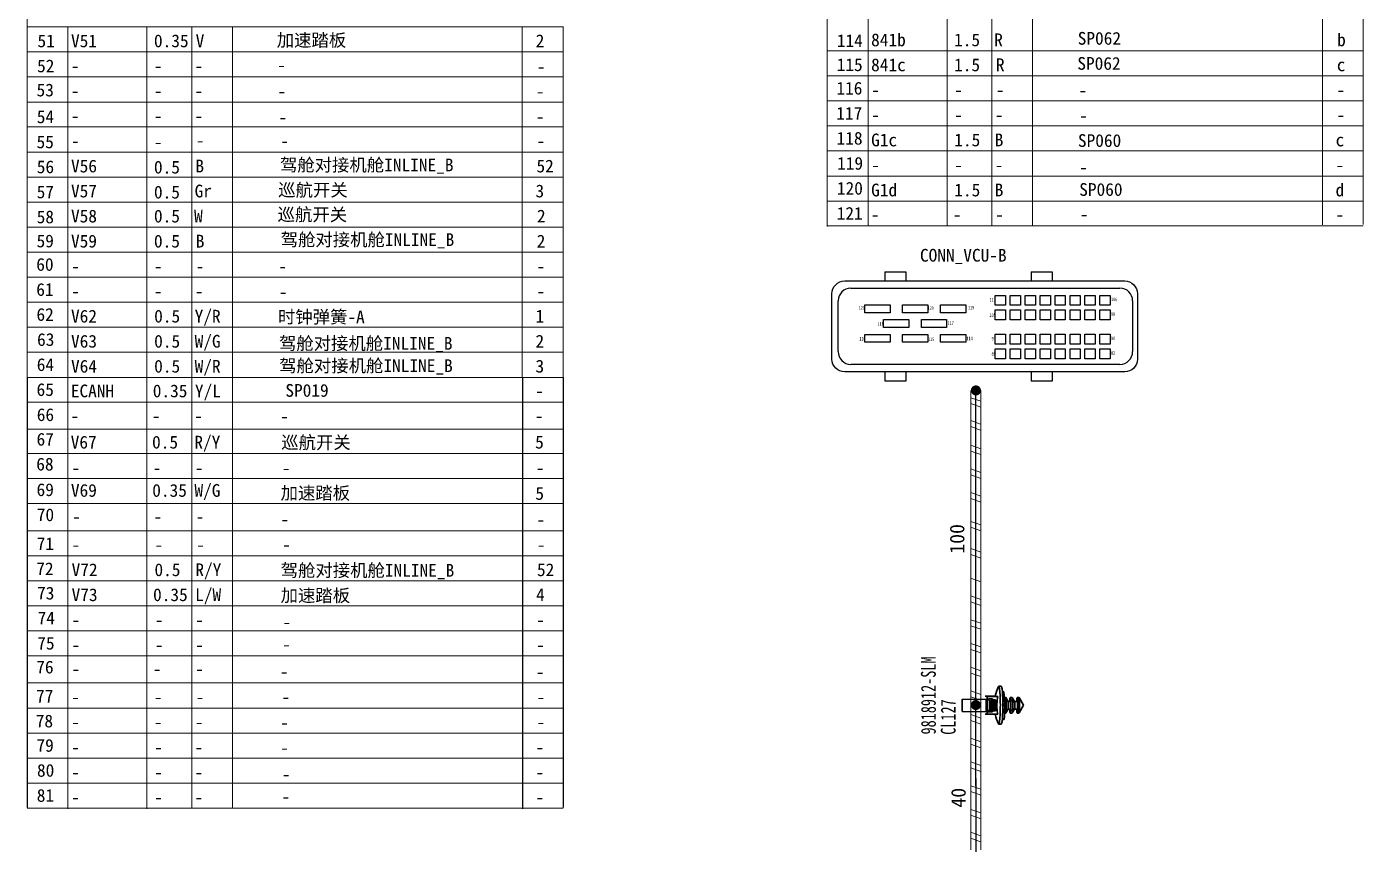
# Model space of a CAD drawing. Header units: millimetres. Extents: x 17 to 3784, y 12 to 1382.
# Drawn here: x 1404.3 to 1537, y 151.6 to 232.8 of the extents above; entities that cross this region are included whole.
import ezdxf

# ---------------------------------------------------------------- set-up
doc = ezdxf.new("R2010")
doc.units = ezdxf.units.MM
doc.layers.add('ENT', color=7, linetype='Continuous', lineweight=18)
doc.layers.add('粗实线层', color=7, linetype='Continuous', lineweight=35)
doc.styles.add('FangSong_GB2312_Style', font='simfang.ttf')
doc.styles.add('foton', font='', dxfattribs={"width": 0.7})
doc.styles.add('仿宋_GB2312', font='', dxfattribs={"width": 0.7})
doc.styles.get('foton').set_extended_font_data('宋体')
doc.styles.get('仿宋_GB2312').set_extended_font_data('宋体')

msp = doc.modelspace()

# ---------------------------------------------------------------- hatches: boundary and pattern name
h = msp.add_hatch(color=0)
edge = h.paths.add_edge_path(flags=0)
edge.add_arc((1498.57, 196.66), 0.507, 180, 540)
h = msp.add_hatch(color=0)
edge = h.paths.add_edge_path(flags=0)
edge.add_arc((1498.56, 165.42), 0.507, 180, 540)

# ---------------------------------------------------------------- linework, layer by layer
at = {"color": 0}
for p, q in [((1489.52, 208.45), (1491.61, 208.45)), ((1489.52, 208.45), (1489.52, 207.53)), ((1491.61, 208.45), (1491.61, 207.53)), ((1504.05, 208.45), (1504.05, 207.53)), ((1504.05, 208.45), (1506.14, 208.45)), ((1506.14, 208.45), (1506.14, 207.53)), ((1486.15, 206.83), (1512.87, 206.83)), ((1484.89, 200.51), (1484.89, 205.56)), ((1514.13, 205.56), (1514.13, 200.51)), ((1512.87, 199.24), (1486.15, 199.24)), ((1404.34, 197.97), (1404.34, 155.25)), ((1404.34, 197.93), (1404.34, 170.31)), ((1453.52, 197.97), (1453.52, 155.11)), ((1457.57, 197.96), (1457.57, 155.23)), ((1489.52, 198.5), (1489.52, 197.58)), ((1491.61, 198.5), (1491.61, 197.58)), ((1504.05, 198.5), (1504.05, 197.58)), ((1506.14, 198.5), (1506.14, 197.58)), ((1491.61, 197.58), (1489.52, 197.58)), ((1506.14, 197.58), (1504.05, 197.58)), ((1497.2, 166.01), (1499.59, 166.01)), ((1497.2, 164.78), (1499.59, 164.79))]:
    msp.add_line(p, q, dxfattribs=at)
msp.add_line((1498.07, 196.63), (1499.06, 196.63))
at = {"color": 0, "lineweight": 35, "ltscale": 0.027679}
for p, q in [((1500.83, 167.28), (1501.08, 167.28)), ((1500.83, 163.51), (1501.08, 163.51))]:
    msp.add_line(p, q, dxfattribs=at)
at = {"color": 0, "lineweight": 35, "ltscale": 0.137499}
for p, q in [((1497.2, 164.78), (1497.2, 166.01)), ((1499.59, 164.79), (1499.59, 166.01))]:
    msp.add_line(p, q, dxfattribs=at)
at = {"color": 0, "lineweight": 35, "ltscale": 0.021804}
for p, q in [((1499.67, 166.28), (1499.48, 166.29)), ((1500.03, 165.96), (1500.22, 165.95)), ((1500.03, 164.85), (1500.22, 164.84)), ((1500.03, 164.76), (1500.22, 164.75)), ((1500.32, 164.85), (1500.51, 164.84)), ((1499.67, 164.51), (1499.48, 164.52))]:
    msp.add_line(p, q, dxfattribs=at)
at = {"color": 0, "lineweight": 35, "ltscale": 0.113794}
msp.add_line((1500.49, 166.29), (1499.48, 166.29), dxfattribs=at)
at = {"color": 0, "lineweight": 35, "ltscale": 0.120856}
for p, q in [((1499.67, 166.28), (1500.74, 166.28)), ((1499.67, 164.51), (1500.74, 164.51))]:
    msp.add_line(p, q, dxfattribs=at)
at = {"color": 0, "lineweight": 35, "ltscale": 0.199999}
msp.add_line((1499.67, 164.51), (1499.67, 166.28), dxfattribs=at)
at = {"color": 0, "lineweight": 35, "ltscale": 0.015}
msp.add_line((1499.81, 166.04), (1499.81, 165.9), dxfattribs=at)
at = {"color": 0, "lineweight": 35, "ltscale": 0.047321}
for p, q in [((1500.22, 166.04), (1499.81, 166.04)), ((1500.22, 164.75), (1499.8, 164.75))]:
    msp.add_line(p, q, dxfattribs=at)
at = {"color": 0, "lineweight": 35, "ltscale": 0.009064}
msp.add_line((1500.03, 165.96), (1500.03, 166.04), dxfattribs=at)
at = {"color": 0, "lineweight": 35, "ltscale": 0.010001}
for p, q in [((1500.22, 165.95), (1500.22, 166.04)), ((1500.22, 164.75), (1500.22, 164.84))]:
    msp.add_line(p, q, dxfattribs=at)
at = {"color": 0, "lineweight": 35, "ltscale": 0.032379}
msp.add_line((1500.51, 165.95), (1500.22, 165.95), dxfattribs=at)
at = {"color": 0, "lineweight": 35, "ltscale": 0.012045}
msp.add_line((1500.32, 165.95), (1500.32, 165.84), dxfattribs=at)
at = {"color": 0, "lineweight": 35, "ltscale": 0.124999}
msp.add_line((1500.51, 165.95), (1500.51, 164.84), dxfattribs=at)
at = {"color": 0, "lineweight": 35, "ltscale": 0.018536}
msp.add_line((1501.54, 166.17), (1501.38, 166.17), dxfattribs=at)
at = {"color": 0, "lineweight": 35, "ltscale": 0.051178}
msp.add_line((1501.78, 165.77), (1501.55, 166.16), dxfattribs=at)
at = {"color": 0, "lineweight": 35, "ltscale": 0.019769}
for p, q in [((1502.16, 166.17), (1501.98, 166.17)), ((1502.16, 164.62), (1501.98, 164.62))]:
    msp.add_line(p, q, dxfattribs=at)
at = {"color": 0, "lineweight": 35, "ltscale": 0.051179}
for p, q in [((1502.4, 165.77), (1502.17, 166.16)), ((1502.4, 165.02), (1502.17, 164.63))]:
    msp.add_line(p, q, dxfattribs=at)
at = {"color": 0, "lineweight": 35, "ltscale": 0.017883}
for p, q in [((1502.84, 166.17), (1502.68, 166.17)), ((1502.84, 164.62), (1502.68, 164.62))]:
    msp.add_line(p, q, dxfattribs=at)
at = {"color": 0, "lineweight": 35, "ltscale": 0.10061}
msp.add_line((1503.31, 165.4), (1502.85, 166.16), dxfattribs=at)
at = {"color": 0, "lineweight": 35, "ltscale": 0.014999}
msp.add_line((1499.8, 164.88), (1499.8, 164.75), dxfattribs=at)
at = {"color": 0, "lineweight": 35, "ltscale": 0.012451}
for p, q in [((1499.8, 164.88), (1499.92, 164.88)), ((1499.81, 165.9), (1499.92, 165.9)), ((1500.24, 165.84), (1500.35, 165.84)), ((1500.24, 164.95), (1500.35, 164.95))]:
    msp.add_line(p, q, dxfattribs=at)
at = {"color": 0, "lineweight": 35, "ltscale": 0.025537}
msp.add_line((1500.03, 164.76), (1499.8, 164.76), dxfattribs=at)
at = {"color": 0, "lineweight": 35, "ltscale": 0.012463}
msp.add_line((1499.81, 165.91), (1499.92, 165.9), dxfattribs=at)
at = {"color": 0, "lineweight": 35, "ltscale": 0.114999}
msp.add_line((1499.92, 165.9), (1499.92, 164.88), dxfattribs=at)
at = {"color": 0, "lineweight": 35, "ltscale": 0.01}
msp.add_line((1500.03, 164.76), (1500.03, 164.85), dxfattribs=at)
at = {"color": 0, "lineweight": 35, "ltscale": 0.032373}
for p, q in [((1500.32, 164.85), (1500.03, 164.85)), ((1500.51, 164.84), (1500.22, 164.84))]:
    msp.add_line(p, q, dxfattribs=at)
at = {"color": 0, "lineweight": 35, "ltscale": 0.1}
for p, q in [((1500.04, 164.95), (1500.04, 165.84)), ((1500.43, 164.95), (1500.43, 165.84))]:
    msp.add_line(p, q, dxfattribs=at)
at = {"color": 0, "lineweight": 35, "ltscale": 0.018183}
msp.add_line((1500.2, 165.84), (1500.04, 165.84), dxfattribs=at)
at = {"color": 0, "lineweight": 35, "ltscale": 0.000439867}
msp.add_line((1500.04, 165.84), (1500.04, 165.84), dxfattribs=at)
at = {"color": 0, "lineweight": 35, "ltscale": 0.019922}
for p, q in [((1500.04, 165.84), (1500.22, 165.84)), ((1500.04, 164.95), (1500.22, 164.95))]:
    msp.add_line(p, q, dxfattribs=at)
at = {"color": 0, "lineweight": 35, "ltscale": 0.099999}
for p, q in [((1500.04, 164.95), (1500.04, 165.84)), ((1500.22, 164.95), (1500.22, 165.84))]:
    msp.add_line(p, q, dxfattribs=at)
at = {"color": 0, "lineweight": 35, "ltscale": 0.000439834}
msp.add_line((1500.04, 164.95), (1500.04, 164.95), dxfattribs=at)
at = {"color": 0, "lineweight": 35, "ltscale": 0.023842}
msp.add_line((1500.4, 165.84), (1500.18, 165.84), dxfattribs=at)
at = {"color": 0, "lineweight": 35, "ltscale": 0.002853}
msp.add_line((1500.18, 165.84), (1500.2, 165.84), dxfattribs=at)
at = {"color": 0, "lineweight": 35, "ltscale": 0.002181}
for p, q in [((1500.22, 165.84), (1500.24, 165.84)), ((1500.22, 164.95), (1500.24, 164.95))]:
    msp.add_line(p, q, dxfattribs=at)
at = {"color": 0, "lineweight": 35, "ltscale": 0.099998}
for p, q in [((1500.24, 164.95), (1500.24, 165.84)), ((1500.35, 164.95), (1500.35, 165.84))]:
    msp.add_line(p, q, dxfattribs=at)
at = {"color": 0, "lineweight": 35, "ltscale": 0.01149}
msp.add_line((1500.32, 164.95), (1500.32, 164.85), dxfattribs=at)
at = {"color": 0, "lineweight": 35, "ltscale": 0.001513}
msp.add_line((1500.35, 165.84), (1500.34, 165.84), dxfattribs=at)
at = {"color": 0, "lineweight": 35, "ltscale": 0.010273}
msp.add_line((1500.34, 165.84), (1500.43, 165.84), dxfattribs=at)
at = {"color": 0, "lineweight": 35, "ltscale": 0.009468}
msp.add_line((1500.35, 164.95), (1500.43, 164.95), dxfattribs=at)
at = {"color": 0, "lineweight": 35, "ltscale": 0.004356}
msp.add_line((1500.43, 165.84), (1500.4, 165.84), dxfattribs=at)
at = {"color": 0, "lineweight": 35, "ltscale": 0.02207}
for p, q in [((1501.43, 165.78), (1501.24, 165.78)), ((1501.43, 165.02), (1501.24, 165.02))]:
    msp.add_line(p, q, dxfattribs=at)
at = {"color": 0, "lineweight": 35, "ltscale": 0.01853}
msp.add_line((1501.54, 164.62), (1501.38, 164.62), dxfattribs=at)
at = {"color": 0, "lineweight": 35, "ltscale": 0.051177}
msp.add_line((1501.78, 165.02), (1501.55, 164.63), dxfattribs=at)
at = {"color": 0, "lineweight": 35, "ltscale": 0.029858}
for p, q in [((1502.04, 165.78), (1501.78, 165.78)), ((1502.04, 165.02), (1501.78, 165.02))]:
    msp.add_line(p, q, dxfattribs=at)
at = {"color": 0, "lineweight": 35, "ltscale": 0.032245}
for p, q in [((1502.68, 165.78), (1502.4, 165.78)), ((1502.68, 165.02), (1502.4, 165.02))]:
    msp.add_line(p, q, dxfattribs=at)
at = {"color": 0, "lineweight": 35, "ltscale": 0.100609}
msp.add_line((1503.31, 165.4), (1502.85, 164.63), dxfattribs=at)
at = {"color": 7, "linetype": 'Continuous', "lineweight": 13}
for points in [[(1483.8, 255.29), (1483.8, 212.94)], [(1487.85, 250.26), (1487.85, 212.99)], [(1495.7, 250.26), (1495.7, 212.99)], [(1500.15, 250.26), (1500.15, 212.99)], [(1504.2, 250.26), (1504.2, 212.99)], [(1532.98, 250.26), (1532.98, 213.09)], [(1537.03, 250.26), (1537.03, 213.15)], [(1483.8, 230.38), (1537.03, 230.38)], [(1483.8, 227.89), (1537.03, 227.89)], [(1483.8, 225.41), (1537.03, 225.41)], [(1483.8, 222.92), (1537.03, 222.92)], [(1483.8, 220.44), (1537.03, 220.44)], [(1404.33, 220.33), (1457.57, 220.33)], [(1404.33, 217.85), (1457.57, 217.85)], [(1483.8, 217.95), (1537.03, 217.95)], [(1404.33, 215.36), (1457.57, 215.36)], [(1483.8, 215.47), (1537.04, 215.47)], [(1404.33, 212.88), (1457.57, 212.88)], [(1483.8, 212.99), (1537.04, 212.99)], [(1404.33, 210.39), (1457.57, 210.39)], [(1404.33, 207.91), (1457.57, 207.91)], [(1404.33, 205.42), (1457.57, 205.42)], [(1404.33, 202.93), (1457.57, 202.93)], [(1404.33, 200.45), (1457.57, 200.45)], [(1404.33, 197.96), (1457.57, 197.96)], [(1404.29, 170.31), (1457.53, 170.31)], [(1404.39, 170.3), (1457.62, 170.3)], [(1404.33, 167.61), (1457.56, 167.61)], [(1404.33, 165.12), (1457.56, 165.12)], [(1404.33, 162.64), (1457.56, 162.64)], [(1404.33, 160.15), (1457.56, 160.15)], [(1498.56, 158.11), (1498.56, 140.78)], [(1404.33, 157.66), (1457.56, 157.66)], [(1404.33, 155.18), (1457.56, 155.18)]]:
    msp.add_lwpolyline(points, dxfattribs=at)
at = {"color": 0, "linetype": 'Continuous', "lineweight": 13}
for points in [[(1404.33, 237.79), (1404.33, 197.96)], [(1404.33, 232.76), (1457.57, 232.76)], [(1404.38, 232.77), (1457.61, 232.77)], [(1408.39, 232.76), (1408.39, 155.11)], [(1416.23, 232.76), (1416.23, 155.11)], [(1420.68, 232.76), (1420.68, 155.23)], [(1424.74, 232.76), (1424.74, 155.17)], [(1453.51, 232.76), (1453.51, 197.96)], [(1457.57, 232.76), (1457.57, 197.96)], [(1404.33, 230.28), (1457.57, 230.28)], [(1404.33, 227.79), (1457.57, 227.79)], [(1404.33, 225.3), (1457.57, 225.3)], [(1404.33, 222.82), (1457.57, 222.82)], [(1404.34, 195.49), (1457.57, 195.49)], [(1404.34, 192.83), (1457.57, 192.83)], [(1404.34, 190.39), (1457.58, 190.39)], [(1404.35, 187.91), (1457.58, 187.91)], [(1404.35, 185.43), (1457.59, 185.43)], [(1404.39, 182.73), (1457.62, 182.73)], [(1498.56, 181.66), (1498.56, 158.15)], [(1404.39, 180.24), (1457.62, 180.24)], [(1404.39, 177.76), (1457.62, 177.76)], [(1404.39, 175.27), (1457.62, 175.27)], [(1404.39, 172.79), (1457.62, 172.79)]]:
    msp.add_lwpolyline(points, dxfattribs=at)
at = {"color": 0}
msp.add_lwpolyline([(1485.54, 198.5, -0.414214), (1484.27, 199.76), (1484.27, 206.26, -0.414214), (1485.54, 207.53), (1513.35, 207.53, -0.414214), (1514.61, 206.26), (1514.61, 199.76, -0.414214), (1513.35, 198.5), (1485.54, 198.5)], format="xyb", dxfattribs=at)
for points in [[(1500.47, 206.1), (1501.49, 206.1), (1501.49, 205.12), (1500.47, 205.12)], [(1501.96, 206.1), (1502.98, 206.1), (1502.98, 205.12), (1501.96, 205.12)], [(1503.45, 206.1), (1504.47, 206.1), (1504.47, 205.12), (1503.45, 205.12)], [(1504.94, 206.1), (1505.96, 206.1), (1505.96, 205.12), (1504.94, 205.12)], [(1506.43, 206.1), (1507.44, 206.1), (1507.44, 205.12), (1506.43, 205.12)], [(1507.92, 206.1), (1508.93, 206.1), (1508.93, 205.12), (1507.92, 205.12)], [(1509.4, 206.1), (1510.42, 206.1), (1510.42, 205.12), (1509.4, 205.12)], [(1510.89, 206.1), (1511.91, 206.1), (1511.91, 205.12), (1510.89, 205.12)], [(1487.53, 205.16), (1490.04, 205.16), (1490.04, 204.37), (1487.53, 204.37)], [(1491.29, 205.16), (1493.8, 205.16), (1493.8, 204.37), (1491.29, 204.37)], [(1495.05, 205.16), (1497.56, 205.16), (1497.56, 204.37), (1495.05, 204.37)], [(1500.47, 204.65), (1501.49, 204.65), (1501.49, 203.66), (1500.47, 203.66)], [(1501.96, 204.65), (1502.98, 204.65), (1502.98, 203.66), (1501.96, 203.66)], [(1503.45, 204.65), (1504.47, 204.65), (1504.47, 203.66), (1503.45, 203.66)], [(1504.94, 204.65), (1505.96, 204.65), (1505.96, 203.66), (1504.94, 203.66)], [(1506.43, 204.65), (1507.44, 204.65), (1507.44, 203.66), (1506.43, 203.66)], [(1507.92, 204.65), (1508.93, 204.65), (1508.93, 203.66), (1507.92, 203.66)], [(1509.4, 204.65), (1510.42, 204.65), (1510.42, 203.66), (1509.4, 203.66)], [(1510.89, 204.65), (1511.91, 204.65), (1511.91, 203.66), (1510.89, 203.66)], [(1489.39, 203.69), (1491.9, 203.69), (1491.9, 202.9), (1489.39, 202.9)], [(1493.15, 203.69), (1495.66, 203.69), (1495.66, 202.9), (1493.15, 202.9)], [(1487.53, 202.23), (1490.04, 202.23), (1490.04, 201.44), (1487.53, 201.44)], [(1491.29, 202.23), (1493.8, 202.23), (1493.8, 201.44), (1491.29, 201.44)], [(1495.05, 202.23), (1497.56, 202.23), (1497.56, 201.44), (1495.05, 201.44)], [(1500.47, 202.25), (1501.49, 202.25), (1501.49, 201.26), (1500.47, 201.26)], [(1501.96, 202.25), (1502.98, 202.25), (1502.98, 201.26), (1501.96, 201.26)], [(1503.45, 202.25), (1504.47, 202.25), (1504.47, 201.26), (1503.45, 201.26)], [(1504.94, 202.25), (1505.96, 202.25), (1505.96, 201.26), (1504.94, 201.26)], [(1506.43, 202.25), (1507.44, 202.25), (1507.44, 201.26), (1506.43, 201.26)], [(1507.92, 202.25), (1508.93, 202.25), (1508.93, 201.26), (1507.92, 201.26)], [(1509.4, 202.25), (1510.42, 202.25), (1510.42, 201.26), (1509.4, 201.26)], [(1510.89, 202.25), (1511.91, 202.25), (1511.91, 201.26), (1510.89, 201.26)], [(1500.47, 200.79), (1501.49, 200.79), (1501.49, 199.8), (1500.47, 199.8)], [(1501.96, 200.79), (1502.98, 200.79), (1502.98, 199.8), (1501.96, 199.8)], [(1503.45, 200.79), (1504.47, 200.79), (1504.47, 199.8), (1503.45, 199.8)], [(1504.94, 200.79), (1505.96, 200.79), (1505.96, 199.8), (1504.94, 199.8)], [(1506.43, 200.79), (1507.44, 200.79), (1507.44, 199.8), (1506.43, 199.8)], [(1507.92, 200.79), (1508.93, 200.79), (1508.93, 199.8), (1507.92, 199.8)], [(1509.4, 200.79), (1510.42, 200.79), (1510.42, 199.8), (1509.4, 199.8)], [(1510.89, 200.79), (1511.91, 200.79), (1511.91, 199.8), (1510.89, 199.8)]]:
    msp.add_lwpolyline(points, close=True, dxfattribs=at)
at = {"color": 7, "linetype": 'Continuous', "lineweight": 0}
for points in [[(1498.07, 194.29), (1498.07, 196.64)], [(1499.05, 196.64), (1499.05, 194.29)], [(1499.05, 195.58), (1498.07, 195.94)], [(1499.05, 194.99), (1498.07, 195.35)], [(1498.07, 191.93), (1498.07, 194.29)], [(1499.05, 194.29), (1499.05, 191.93)], [(1499.03, 193.32), (1498.05, 193.67)], [(1499.03, 192.73), (1498.05, 193.08)], [(1498.07, 189.58), (1498.07, 191.93)], [(1499.05, 190.87), (1498.07, 191.23)], [(1499.05, 191.93), (1499.05, 189.58)], [(1499.05, 190.29), (1498.07, 190.64)], [(1498.07, 187.22), (1498.07, 189.58)], [(1499.05, 188.52), (1498.07, 188.87)], [(1499.05, 189.58), (1499.05, 187.22)], [(1499.05, 187.93), (1498.07, 188.28)], [(1499.05, 186.17), (1498.07, 186.52)], [(1499.05, 185.58), (1498.07, 185.93)], [(1498.07, 155.76), (1498.07, 158.12)], [(1499.05, 158.12), (1499.05, 155.76)], [(1499.05, 157.06), (1498.07, 157.41)], [(1499.05, 156.47), (1498.07, 156.82)], [(1498.07, 153.41), (1498.07, 155.76)], [(1499.05, 155.76), (1499.05, 153.41)], [(1499.05, 154.7), (1498.07, 155.06)], [(1499.05, 154.11), (1498.07, 154.47)], [(1499.03, 152.44), (1498.05, 152.79)], [(1498.07, 151.05), (1498.07, 153.41)], [(1499.05, 153.41), (1499.05, 151.05)], [(1499.03, 151.85), (1498.05, 152.2)]]:
    msp.add_lwpolyline(points, dxfattribs=at)
at = {"color": 0, "linetype": 'Continuous', "lineweight": 25}
msp.add_lwpolyline([(1498.56, 157.37), (1498.56, 196.58)], dxfattribs=at)
at = {"color": 0, "linetype": 'Continuous', "lineweight": 0}
for points in [[(1498.07, 183.86), (1498.07, 187.22)], [(1499.05, 187.22), (1499.05, 183.78)], [(1499.04, 183.31), (1498.06, 183.66)], [(1498.07, 181.66), (1498.07, 184.02)], [(1499.05, 184.02), (1499.05, 181.66)], [(1499.04, 182.72), (1498.06, 183.08)], [(1498.07, 179.31), (1498.07, 181.66)], [(1498.07, 180.96), (1499.05, 180.6)], [(1499.05, 181.66), (1499.05, 179.31)], [(1498.07, 180.37), (1499.05, 180.01)], [(1498.07, 176.95), (1498.07, 179.31)], [(1499.05, 179.31), (1499.05, 176.95)], [(1498.07, 178.01), (1499.05, 177.66)], [(1498.07, 174.6), (1498.07, 176.95)], [(1499.05, 176.95), (1499.05, 174.6)], [(1498.07, 176.25), (1499.05, 175.89)], [(1498.07, 175.66), (1499.05, 175.31)], [(1498.07, 172.25), (1498.07, 174.6)], [(1499.05, 174.6), (1499.05, 172.25)], [(1498.07, 173.89), (1499.05, 173.54)], [(1498.07, 173.3), (1499.05, 172.95)], [(1498.07, 169.89), (1498.07, 172.25)], [(1498.07, 171.54), (1499.05, 171.19)], [(1499.05, 172.25), (1499.05, 169.89)], [(1498.07, 170.95), (1499.05, 170.6)], [(1498.07, 167.54), (1498.07, 169.89)], [(1498.07, 169.18), (1499.05, 168.83)], [(1498.07, 168.6), (1499.05, 168.24)], [(1499.05, 169.89), (1499.05, 167.54)], [(1498.07, 165.18), (1498.07, 167.54)], [(1499.05, 167.54), (1499.05, 165.18)], [(1498.07, 166.83), (1499.05, 166.48)], [(1498.07, 166.24), (1499.05, 165.89)], [(1498.07, 162.83), (1498.07, 165.18)], [(1499.05, 165.18), (1499.05, 162.83)], [(1498.07, 164.48), (1499.05, 164.12)], [(1498.07, 163.89), (1499.05, 163.53)], [(1498.07, 160.47), (1498.07, 162.83)], [(1498.07, 162.12), (1499.05, 161.77)], [(1499.05, 162.83), (1499.05, 160.47)], [(1498.07, 161.53), (1499.05, 161.18)], [(1498.07, 158.12), (1498.07, 160.47)], [(1498.07, 159.77), (1499.05, 159.41)], [(1499.05, 160.47), (1499.05, 158.12)], [(1498.07, 159.18), (1499.05, 158.83)]]:
    msp.add_lwpolyline(points, dxfattribs=at)
at = {"color": 0, "lineweight": 35}
msp.add_lwpolyline([(1500.49, 166.28), (1500.49, 166.28), (1500.49, 166.28), (1500.5, 166.28), (1500.74, 166.28)], dxfattribs=at)
at = {"color": 7, "linetype": 'Continuous', "lineweight": 25}
msp.add_lwpolyline([(1498.56, 158.12), (1498.56, 140.78)], dxfattribs=at)
at = {"color": 0}
for centre, start, end in [((1486.15, 205.56), 90, 180), ((1512.87, 205.56), 0, 90), ((1486.15, 200.51), 180, 270), ((1512.87, 200.51), 270, 0)]:
    msp.add_arc(centre, 1.26, start, end, dxfattribs=at)
at = {"color": 0, "lineweight": 35}
for centre, radius, start, end in [((1504.83, 165.4), 4.43, 155.3204, 168.4449), ((1504.96, 165.39), 4.31, 168.1064, 188.0601), ((1504.95, 165.39), 4.3, 188.0608, 191.8594), ((1504.83, 165.4), 4.43, 191.5926, 204.6806)]:
    msp.add_arc(centre, radius, start, end, dxfattribs=at)
for centre, major_axis, ratio, start_param, end_param in [((1500.83, 165.4), (0, -1.88), 0.087133, 3.141614, 3.329066), ((1500.83, 165.4), (0, -1.88), 0.087133, 1.067052, 3.141614), ((1501.08, 165.4), (0, 1.88), 0.087133, 4.208645, 6.279441), ((1501.08, 165.4), (0, -1.88), 0.087133, 3.137849, 3.141636), ((1501.38, 165.4), (0, -0.775), 0.087133, 3.141552, 4.198784), ((1501.38, 165.4), (0, -0.775), 0.087133, 2.995504, 3.141552), ((1501.38, 165.4), (0, -0.775), 0.087133, 0.14609, 2.995504), ((1501.54, 165.4), (0, -0.775), 0.087133, 2.995504, 3.141552), ((1501.54, 165.4), (0, -0.775), 0.087133, 0.14609, 2.995504), ((1501.98, 165.4), (0, -0.775), 0.087133, 3.141552, 4.198784), ((1501.98, 165.4), (0, -0.775), 0.087133, 2.995504, 3.141552), ((1501.98, 165.4), (0, -0.775), 0.087133, 0.14609, 2.995504), ((1502.16, 165.4), (0, -0.775), 0.087133, 2.995504, 3.141552), ((1502.16, 165.4), (0, -0.775), 0.087133, 0.14609, 2.995504), ((1502.68, 165.4), (0, -0.775), 0.087133, 3.141552, 4.198784), ((1502.68, 165.4), (0, -0.775), 0.087133, 6.283145, 9.424737), ((1502.84, 165.4), (0, -0.775), 0.087133, 2.995504, 3.141552), ((1502.84, 165.4), (0, -0.775), 0.087133, 0.14609, 2.995504), ((1500.4, 165.84), (-0.221, 0), 0.00373, 5.995159, 6.283185), ((1500.4, 165.84), (-0.221, 0), 0.00373, 0, 0.087245), ((1500.56, 165.84), (-0.221, 0), 0.00373, 6.048679, 6.283185), ((1501.23, 165.4), (0, -0.381), 0.087133, 0.183505, 2.958112), ((1501.38, 165.4), (0, -0.775), 0.087133, 5.225993, 6.283145), ((1501.38, 165.4), (0, -0.775), 0.087133, 6.283145, 6.429275), ((1501.54, 165.4), (0, -0.775), 0.087133, 6.283145, 6.429275), ((1501.78, 165.4), (0, -0.381), 0.087133, 0.14609, 2.995504), ((1501.98, 165.4), (0, -0.775), 0.087133, 5.225993, 6.283145), ((1501.98, 165.4), (0, -0.775), 0.087133, 6.283145, 6.429275), ((1502.16, 165.4), (0, -0.775), 0.087133, 6.283145, 6.429275), ((1502.4, 165.4), (0, -0.381), 0.087133, 0.14609, 2.995504), ((1502.68, 165.4), (0, -0.775), 0.087133, 5.225993, 6.283145), ((1502.68, 165.4), (0, -0.381), 0.087133, 1.067052, 3.141552), ((1502.68, 165.4), (0, -0.381), 0.087133, 6.283145, 7.350238), ((1502.84, 165.4), (0, -0.775), 0.087133, 6.283145, 6.429275), ((1500.83, 165.4), (0, 1.88), 0.087133, 2.954112, 3.141636), ((1500.83, 165.4), (0, 1.88), 0.087133, 3.141636, 4.208645), ((1501.08, 165.4), (0, -1.88), 0.087133, 0, 1.067052)]:
    msp.add_ellipse(centre, major_axis=major_axis, ratio=ratio, start_param=start_param, end_param=end_param, dxfattribs=at)
at = {"layer": '粗实线层', "color": 0}
for p, q in [((1501.35, 166.72), (1501.19, 166.72)), ((1501.19, 163.99), (1501.36, 163.99))]:
    msp.add_line(p, q, dxfattribs=at)
msp.add_arc((1490.58, 165.32), 10.86, 352.9696, 7.4029, dxfattribs=at)

# ---------------------------------------------------------------- texts
at = {"color": 0, "linetype": 'Continuous', "style": 'FangSong_GB2312_Style'}
for s, height, p in [('51', 1.265, (1405.36, 230.74)), ('V51', 1.265, (1408.69, 230.74)), ('0.35', 1.265, (1416.93, 230.74)), ('V', 1.27, (1421.07, 230.74)), ('加速踏板', 1.265, (1429.12, 230.81)), ('2', 1.27, (1454.84, 230.74)), ('52', 1.265, (1405.32, 228.25)), ('-', 1.27, (1408.67, 228.26)), ('-', 1.27, (1416.9, 228.26)), ('-', 1.27, (1420.96, 228.26)), ('-', 1.27, (1429.18, 228.34)), ('-', 1.27, (1454.97, 228.2)), ('53', 1.265, (1405.27, 225.86)), ('-', 1.27, (1408.67, 225.77)), ('-', 1.27, (1416.93, 225.77)), ('-', 1.27, (1420.94, 225.77)), ('-', 1.27, (1429.19, 225.74)), ('-', 1.27, (1454.87, 225.72)), ('54', 1.265, (1405.29, 223.2)), ('-', 1.27, (1408.67, 223.29)), ('-', 1.27, (1416.93, 223.29)), ('-', 1.27, (1420.94, 223.29)), ('-', 1.27, (1429.31, 223.16)), ('-', 1.27, (1454.87, 223.23)), ('CONN_VCU-B', 1.265, (1493.01, 209.45)), ('65', 1.265, (1405.27, 196.11)), ('ECANH', 1.265, (1408.67, 195.98)), ('0.35', 1.265, (1416.81, 195.98)), ('Y/L', 1.265, (1421, 195.98)), ('SP019', 1.265, (1429.98, 196.03)), ('66', 1.265, (1405.29, 193.62)), ('-', 1.27, (1408.64, 193.51)), ('-', 1.27, (1416.72, 193.51)), ('-', 1.27, (1420.92, 193.51)), ('-', 1.27, (1429.46, 193.48)), ('-', 1.27, (1454.77, 193.51)), ('67', 1.265, (1405.27, 191.18)), ('V67', 1.265, (1408.66, 190.89)), ('0.5', 1.265, (1416.74, 190.89)), ('R/Y', 1.265, (1420.94, 190.89)), ('巡航开关', 1.265, (1429.57, 190.86)), ('5', 1.27, (1454.79, 190.89)), ('68', 1.265, (1405.24, 188.71)), ('-', 1.27, (1408.73, 188.34)), ('-', 1.27, (1416.8, 188.34)), ('-', 1.27, (1421, 188.34)), ('-', 1.27, (1429.63, 188.32)), ('-', 1.27, (1454.85, 188.34)), ('69', 1.265, (1405.27, 186.17)), ('V69', 1.265, (1408.68, 186.1)), ('0.35', 1.265, (1416.76, 186.1)), ('W/G', 1.265, (1420.95, 186.1)), ('加速踏板', 1.265, (1429.51, 185.84)), ('5', 1.27, (1454.81, 185.8)), ('70', 1.265, (1405.29, 183.68)), ('-', 1.27, (1408.8, 183.51)), ('-', 1.27, (1416.88, 183.51)), ('-', 1.27, (1421.07, 183.51)), ('-', 1.27, (1429.49, 183.23)), ('-', 1.27, (1454.93, 183.21)), ('71', 1.265, (1405.28, 180.8)), ('-', 1.27, (1408.75, 180.71)), ('-', 1.27, (1416.98, 180.71)), ('-', 1.27, (1421.13, 180.71)), ('-', 1.27, (1429.66, 180.73)), ('-', 1.27, (1454.97, 180.71)), ('72', 1.265, (1405.24, 178.32)), ('V72', 1.265, (1408.75, 178.22)), ('0.5', 1.265, (1416.98, 178.22)), ('R/Y', 1.265, (1421.04, 178.22)), ('驾舱对接机舱INLINE_B', 1.2655, (1429.51, 178.16)), ('52', 1.265, (1454.97, 178.22)), ('73', 1.265, (1405.32, 175.9)), ('V73', 1.265, (1408.75, 175.74)), ('0.35', 1.265, (1416.84, 175.74)), ('L/W', 1.265, (1421.02, 175.74)), ('加速踏板', 1.265, (1429.51, 175.67)), ('4', 1.27, (1454.88, 175.74)), ('74', 1.265, (1405.37, 173.42)), ('-', 1.27, (1408.75, 173.25)), ('-', 1.27, (1417.01, 173.25)), ('-', 1.27, (1421.02, 173.25)), ('-', 1.27, (1429.68, 173.03)), ('-', 1.27, (1454.88, 173.25)), ('75', 1.265, (1405.34, 170.93)), ('-', 1.27, (1408.75, 170.76)), ('-', 1.27, (1417.01, 170.76)), ('-', 1.27, (1421.02, 170.76)), ('-', 1.27, (1429.65, 170.81)), ('-', 1.27, (1454.88, 170.76))]:
    msp.add_text(s, height=height, dxfattribs=at).set_placement(p)
at = {"color": 7, "linetype": 'Continuous', "style": 'FangSong_GB2312_Style'}
for s, height, p in [('114', 1.265, (1484.75, 230.76)), ('841b', 1.265, (1488.16, 230.84)), ('1.5', 1.265, (1496.4, 230.84)), ('R', 1.27, (1500.38, 230.84)), ('SP062', 1.265, (1508.68, 230.99)), ('b', 1.27, (1534.44, 230.84)), ('SP062', 1.265, (1508.64, 228.5)), ('115', 1.265, (1484.74, 228.37)), ('841c', 1.265, (1488.16, 228.36)), ('1.5', 1.265, (1496.4, 228.36)), ('R', 1.27, (1500.55, 228.36)), ('c', 1.27, (1534.41, 228.36)), ('116', 1.265, (1484.71, 226.04)), ('-', 1.27, (1488.16, 225.87)), ('-', 1.27, (1496.4, 225.87)), ('-', 1.27, (1500.54, 225.87)), ('-', 1.27, (1508.75, 225.85)), ('-', 1.27, (1534.38, 225.87)), ('117', 1.265, (1484.7, 223.55)), ('-', 1.27, (1488.16, 223.39)), ('-', 1.27, (1496.4, 223.39)), ('-', 1.27, (1500.45, 223.39)), ('-', 1.27, (1508.81, 223.32)), ('-', 1.27, (1534.38, 223.39)), ('55', 1.265, (1405.27, 220.71)), ('118', 1.265, (1484.73, 221.07)), ('G1c', 1.265, (1488.16, 220.9)), ('1.5', 1.265, (1496.42, 220.9)), ('B', 1.27, (1500.43, 220.9)), ('SP060', 1.265, (1508.7, 220.84)), ('c', 1.27, (1534.29, 220.9)), ('- ', 1.265, (1408.69, 220.8)), ('-', 1.27, (1416.93, 220.69)), ('-', 1.27, (1421.08, 220.86)), ('-', 1.27, (1429.48, 220.82)), ('-', 1.27, (1454.92, 220.8)), ('56', 1.265, (1405.29, 218.23)), ('V56', 1.265, (1408.69, 218.31)), ('0.5', 1.265, (1416.93, 218.2)), ('B', 1.27, (1421.04, 218.31)), ('驾舱对接机舱INLINE_B', 1.2655, (1429.44, 218.42)), ('52', 1.265, (1454.92, 218.31)), ('119', 1.265, (1484.78, 218.58)), ('-', 1.27, (1488.16, 218.41)), ('-', 1.27, (1496.42, 218.41)), ('-', 1.27, (1500.43, 218.41)), ('-', 1.27, (1508.81, 218.2)), ('-', 1.27, (1534.29, 218.41)), ('57', 1.265, (1405.28, 215.74)), ('V57', 1.265, (1408.69, 215.83)), ('0.5', 1.265, (1416.93, 215.72)), ('Gr', 1.265, (1420.97, 215.83)), ('巡航开关', 1.265, (1429.27, 215.93)), ('3', 1.27, (1454.82, 215.83)), ('120', 1.265, (1484.76, 216.1)), ('G1d', 1.265, (1488.16, 215.93)), ('1.5', 1.265, (1496.42, 215.93)), ('B', 1.27, (1500.43, 215.93)), ('SP060', 1.265, (1508.83, 215.98)), ('d', 1.27, (1534.29, 215.93)), ('58', 1.265, (1405.28, 213.26)), ('V58', 1.265, (1408.69, 213.34)), ('0.5', 1.265, (1416.93, 213.34)), ('W', 1.27, (1420.91, 213.34)), ('巡航开关', 1.265, (1429.21, 213.49)), ('2', 1.27, (1454.97, 213.34)), ('121', 1.265, (1484.74, 213.61)), ('-', 1.27, (1488.14, 213.48)), ('-', 1.27, (1496.28, 213.48)), ('-', 1.27, (1500.47, 213.48)), ('-', 1.27, (1508.9, 213.53)), ('-', 1.27, (1534.27, 213.48)), ('驾舱对接机舱INLINE_B', 1.2655, (1429.51, 211)), ('59', 1.265, (1405.27, 210.87)), ('V59', 1.265, (1408.69, 210.85)), ('0.5', 1.265, (1416.93, 210.85)), ('B', 1.27, (1421.08, 210.85)), ('2', 1.27, (1454.94, 210.85)), ('60', 1.265, (1405.24, 208.54)), ('-', 1.27, (1408.69, 208.37)), ('-', 1.27, (1416.93, 208.37)), ('-', 1.27, (1421.07, 208.37)), ('-', 1.27, (1429.28, 208.35)), ('-', 1.27, (1454.92, 208.37)), ('61', 1.265, (1405.24, 206.05)), ('-', 1.27, (1408.69, 205.88)), ('-', 1.27, (1416.93, 205.88)), ('-', 1.27, (1420.98, 205.88)), ('-', 1.27, (1429.34, 205.82)), ('-', 1.27, (1454.92, 205.88)), ('62', 1.265, (1405.26, 203.57)), ('V62', 1.265, (1408.69, 203.4)), ('0.5', 1.265, (1416.95, 203.4)), ('Y/R', 1.265, (1420.97, 203.4)), ('时钟弹簧-A', 1.265, (1429.24, 203.33)), ('1', 1.27, (1454.82, 203.4)), ('63', 1.265, (1405.32, 201.08)), ('V63', 1.265, (1408.69, 200.91)), ('0.5', 1.265, (1416.95, 200.91)), ('W/G', 1.265, (1420.97, 200.91)), ('驾舱对接机舱INLINE_B', 1.2655, (1429.34, 200.7)), ('2', 1.27, (1454.82, 200.91)), ('64', 1.265, (1405.29, 198.59)), ('V64', 1.265, (1408.69, 198.43)), ('0.5', 1.265, (1416.95, 198.43)), ('W/R', 1.265, (1420.97, 198.43)), ('驾舱对接机舱INLINE_B', 1.2655, (1429.36, 198.48)), ('3', 1.27, (1454.82, 198.43)), ('-', 1.27, (1454.8, 195.98)), ('76', 1.265, (1405.24, 168.56)), ('-', 1.27, (1408.74, 168.39)), ('-', 1.27, (1416.82, 168.39)), ('-', 1.27, (1421.02, 168.39)), ('-', 1.27, (1429.43, 168.1)), ('-', 1.27, (1454.87, 168.09)), ('77', 1.265, (1405.22, 165.67)), ('-', 1.27, (1408.69, 165.58)), ('-', 1.27, (1416.93, 165.58)), ('-', 1.27, (1421.07, 165.58)), ('-', 1.27, (1429.6, 165.61)), ('-', 1.27, (1454.91, 165.58)), ('78', 1.265, (1405.19, 163.2)), ('-', 1.27, (1408.69, 163.1)), ('-', 1.27, (1416.93, 163.1)), ('-', 1.27, (1420.98, 163.1)), ('-', 1.27, (1429.45, 163.04)), ('-', 1.27, (1454.91, 163.1)), ('79', 1.265, (1405.26, 160.78)), ('-', 1.27, (1408.69, 160.61)), ('-', 1.27, (1416.95, 160.61)), ('-', 1.27, (1420.96, 160.61)), ('-', 1.27, (1429.45, 160.55)), ('-', 1.27, (1454.82, 160.61)), ('80', 1.265, (1405.31, 158.3)), ('-', 1.27, (1408.69, 158.13)), ('-', 1.27, (1416.95, 158.13)), ('-', 1.27, (1420.96, 158.13)), ('-', 1.27, (1429.62, 157.91)), ('-', 1.27, (1454.82, 158.13)), ('81', 1.265, (1405.29, 155.81)), ('-', 1.27, (1408.69, 155.64)), ('-', 1.27, (1416.95, 155.64)), ('-', 1.27, (1420.96, 155.64)), ('-', 1.27, (1429.59, 155.69)), ('-', 1.27, (1454.82, 155.64))]:
    msp.add_text(s, height=height, dxfattribs=at).set_placement(p)
at = {"color": 0, "linetype": 'Continuous', "style": 'FangSong_GB2312_Style'}
msp.add_text('100', height=1.447, rotation=90, dxfattribs=at).set_placement((1497.42, 180.44))
at = {"color": 7, "linetype": 'Continuous', "style": 'FangSong_GB2312_Style'}
msp.add_text('40', height=1.447, rotation=90, dxfattribs=at).set_placement((1497.55, 155.23))
at = {"color": 0, "char_height": 0.353, "attachment_point": 1, "style": '仿宋_GB2312'}
for s, insert, width in [('113', (1499.93, 205.84), 0.8328), ('106', (1511.99, 205.88), 0.6283), ('121', (1486.93, 205.06), 0.6062), ('120', (1493.78, 205.02), 0.6302), ('119', (1497.78, 205.07), 0.6283), ('118', (1488.8, 203.45), 0.6265), ('117', (1495.76, 203.52), 0.6265), ('105', (1499.92, 204.32), 0.8328), ('98', (1511.99, 204.42), 0.4238), ('116', (1486.98, 201.97), 0.6283), ('115', (1493.82, 201.92), 0.6246), ('114', (1497.64, 202), 0.6375), ('97', (1500.12, 201.98), 0.5651), ('90', (1511.99, 202.02), 0.4275), ('89', (1500.12, 200.46), 0.5675), ('82', (1511.99, 200.56), 0.4219)]:
    msp.add_mtext(s, dxfattribs=dict(at, insert=insert, width=width))
at = {"layer": 'ENT', "color": 0, "char_height": 1.4722, "width": 159.9171, "attachment_point": 1, "rotation": 90, "style": 'foton'}
for s, insert in [('{\\T1.004;9818912-SLM}', (1493.11, 162.5)), ('{\\T1.004;CL127}', (1495.08, 162.47))]:
    msp.add_mtext(s, dxfattribs=dict(at, insert=insert))

doc.saveas('drawing.dxf')
